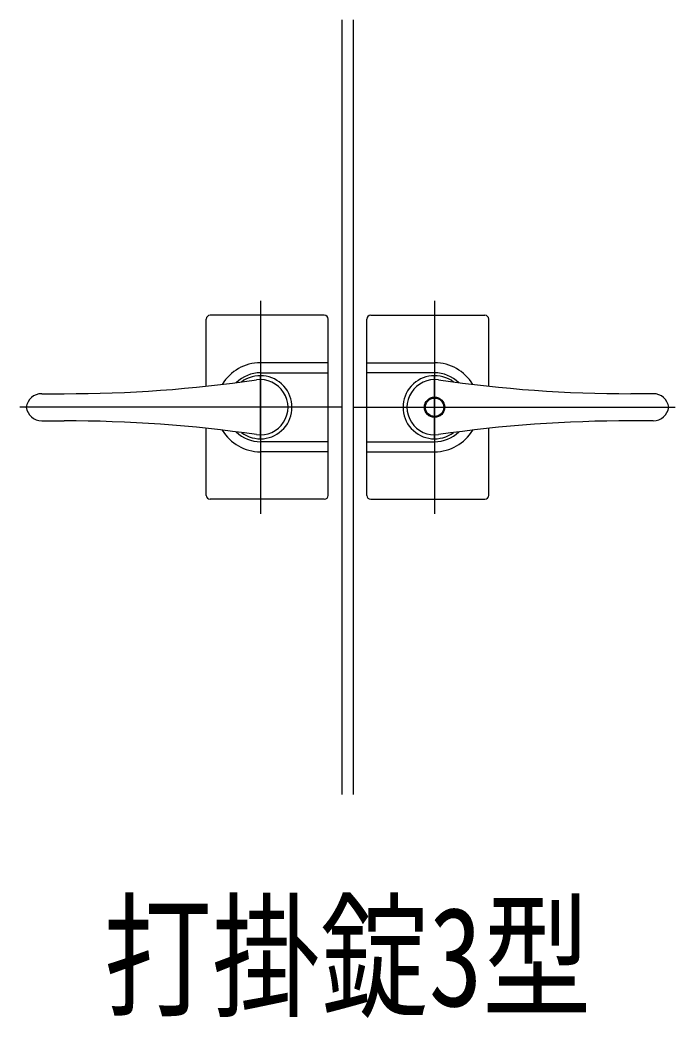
# Model space of a CAD drawing. Units: millimetres, scale not verified. Extents: x -4205 to 4205, y -2970 to 2970.
# Drawn here: x 2126 to 2464, y 457 to 972 of the extents above; entities that cross this region are included whole.
import ezdxf
from ezdxf.enums import TextEntityAlignment as Align

# ---------------------------------------------------------------- set-up
doc = ezdxf.new("R2010")
doc.units = ezdxf.units.MM
doc.header["$LTSCALE"] = 10
for name, color, linetype in [('0-1_FRONT_V1', 7, 'Continuous'), ('0-2_USER1', 3, 'Continuous'), ('0-3_YKK_12', 2, 'Continuous'), ('0-4_YKK_13', 4, 'Continuous')]:
    doc.layers.add(name, color=color, linetype=linetype)
doc.styles.add('ＭＳ ゴシック', font='')
doc.styles.get('ＭＳ ゴシック').set_extended_font_data('MS Gothic')

msp = doc.modelspace()

# ---------------------------------------------------------------- linework, layer by layer
at = {"layer": '0-1_FRONT_V1'}
for p, q in [((2292.02, 972.33), (2292.02, 572.33)), ((2298.02, 972.33), (2298.02, 572.33))]:
    msp.add_line(p, q, dxfattribs=at)
at = {"layer": '0-3_YKK_12'}
for p, q in [((2250.02, 827.33), (2250.02, 717.33)), ((2340.02, 827.33), (2340.02, 717.33)), ((2292.02, 772.33), (2125.73, 772.33)), ((2298.02, 772.33), (2464.31, 772.33))]:
    msp.add_line(p, q, dxfattribs=at)
at = {"layer": '0-4_YKK_13'}
for p, q in [((2283.02, 819.83), (2224.02, 819.83)), ((2307.02, 819.83), (2366.02, 819.83)), ((2222.02, 783.2), (2222.02, 817.83)), ((2285.02, 726.83), (2285.02, 817.83)), ((2305.02, 726.83), (2305.02, 817.83)), ((2368.02, 783.2), (2368.02, 817.83)), ((2285.02, 795.33), (2250.02, 795.33)), ((2305.02, 795.33), (2340.02, 795.33)), ((2250.02, 790.12), (2285.02, 790.12)), ((2340.02, 790.12), (2305.02, 790.12)), ((2250.02, 756.33), (2250.02, 788.33)), ((2340.02, 756.33), (2340.02, 788.33)), ((2136.96, 779.33), (2148.51, 779.33)), ((2453.08, 779.33), (2441.53, 779.33)), ((2136.96, 765.33), (2148.51, 765.33)), ((2453.08, 765.33), (2441.53, 765.33)), ((2222.02, 726.83), (2222.02, 761.46)), ((2368.02, 726.83), (2368.02, 761.46)), ((2285.02, 754.54), (2250.02, 754.54)), ((2305.02, 754.54), (2340.02, 754.54)), ((2285.02, 749.33), (2250.02, 749.33)), ((2305.02, 749.33), (2340.02, 749.33)), ((2283.02, 724.83), (2224.02, 724.83)), ((2307.02, 724.83), (2366.02, 724.83))]:
    msp.add_line(p, q, dxfattribs=at)
for radius in [5.25, 4.75]:
    msp.add_circle((2340.02, 772.33), radius, dxfattribs=at)
for centre, radius, start, end in [((2224.02, 817.83), 2, 90, 180), ((2283.02, 817.83), 2, 0, 90), ((2307.02, 817.83), 2, 90, 180), ((2366.02, 817.83), 2, 0, 90), ((2250.02, 772.33), 23, 90, 149.1583), ((2340.02, 772.33), 23, 30.8417, 90), ((2250.02, 772.33), 17.79, 90, 134.5144), ((2250.02, 772.33), 16.3, 233.1028, 126.8972), ((2340.02, 772.33), 16.3, 53.1028, 306.8972), ((2340.02, 772.33), 17.79, 45.4856, 90), ((2148.51, 1479.33), 700, 270, 278.17052), ((2250.02, 772.33), 14.25, 261.8295, 98.1705), ((2340.02, 772.33), 14.25, 81.8295, 278.1705), ((2441.53, 1479.33), 700, 261.82948, 270), ((2136.96, 771.33), 8, 90, 172.8192), ((2453.08, 771.33), 8, 7.1808, 90), ((2136.96, 773.33), 8, 187.1808, 270), ((2453.08, 773.33), 8, 270, 352.8192), ((2148.51, 65.33), 700, 81.82948, 90), ((2441.53, 65.33), 700, 90, 98.17052), ((2250.02, 772.33), 23, 210.8417, 270), ((2250.02, 772.33), 17.79, 225.4856, 270), ((2340.02, 772.33), 23, 270, 329.1583), ((2340.02, 772.33), 17.79, 270, 314.5144), ((2224.02, 726.83), 2, 180, 270), ((2283.02, 726.83), 2, 270, 0), ((2307.02, 726.83), 2, 180, 270), ((2366.02, 726.83), 2, 270, 0)]:
    msp.add_arc(centre, radius, start, end, dxfattribs=at)

# ---------------------------------------------------------------- texts
at = {"layer": '0-2_USER1', "style": 'ＭＳ ゴシック', "width": 0.8}
msp.add_text('打掛錠3型', height=51.32, dxfattribs=at).set_placement((2168.97, 447.62), align=Align.BOTTOM_LEFT)

doc.saveas('drawing.dxf')
